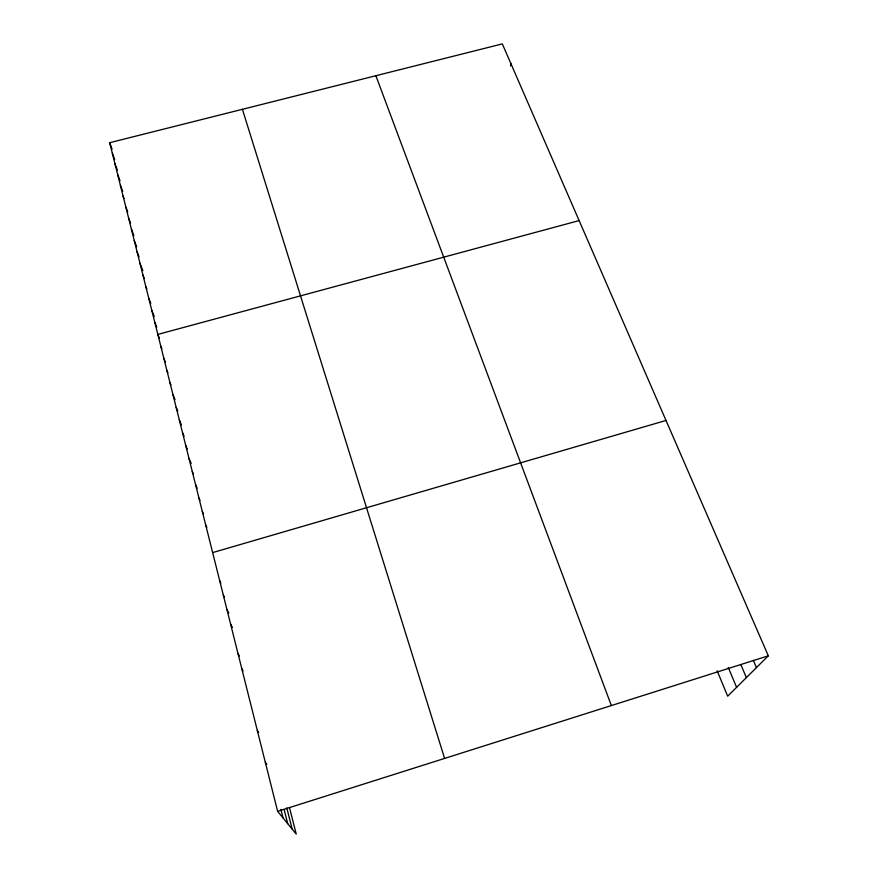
<?xml version="1.0" encoding="UTF-8"?>
<svg xmlns="http://www.w3.org/2000/svg" width="878" height="878" viewBox="0 0 878 878"><rect width="100%" height="100%" fill="white"/><g stroke="black" fill="none" stroke-linecap="round" stroke-linejoin="round"><path stroke-width="1.32" d="M510.546 65.949L510.787 63.359M289.499 807.65L296.248 834.1L277.635 811.349L109.684 142.708L502.326 43.9L768.316 655.811L727.686 696.199L717.117 670.726M277.635 811.349L768.316 655.811M212.641 552.602L666.007 420.463M579.129 220.587L157.831 334.408L159.302 338.008M265.31 762.258L266.758 764.332M257.298 730.386L258.648 732.471M241.79 668.652L243.085 670.924M238.015 653.627L239.332 655.987M230.585 624.017L232.429 627.485M226.919 609.442L228.785 613.031M223.297 595.021L224.45 597.281M219.709 580.731L220.883 583.069M205.715 525.022L206.846 527.415M202.302 511.446L203.444 513.893M198.922 497.991L199.997 500.317M195.585 484.667L197.199 488.234M192.271 471.475L193.358 473.911M188.989 458.415L191.195 463.375M185.741 445.475L187.288 449.02M182.514 432.667L184.084 436.267M179.332 419.969L181.439 424.864M753.324 660.355L756.441 667.62M176.171 407.403L177.773 411.134M740.867 664.679L746.366 677.64M173.043 394.946L175.051 399.688M728.246 667.39L736.598 687.342M169.948 382.621L170.958 385.025M166.875 370.395L167.896 372.843M163.835 358.29L165.371 362.01M160.817 346.294L161.859 348.807M154.791 322.281L156.767 327.143M151.773 310.263L154.254 316.431M148.777 298.366L150.786 303.36M145.825 286.568L146.824 289.103M142.884 274.891L144.321 278.513M139.975 263.312L142.862 270.643M137.1 251.843L139.031 256.793M134.246 240.484L136.672 246.729M131.415 229.224L133.851 235.534M128.616 218.062L130.57 223.166M125.839 207.01L127.705 211.883M123.085 196.057L124.017 198.516M120.352 185.192L122.711 191.404M117.652 174.437L120.023 180.692M114.974 163.769L117.345 170.08M375.872 75.727L611.362 705.572M109.684 142.708L112.077 149.139M112.318 153.189L114.7 159.566M242.416 109.311L444.608 758.427M286.777 807.892L292.187 829.128M284.121 809.472L287.721 823.674M280.927 809.428L283.1 818.033"/></g></svg>
